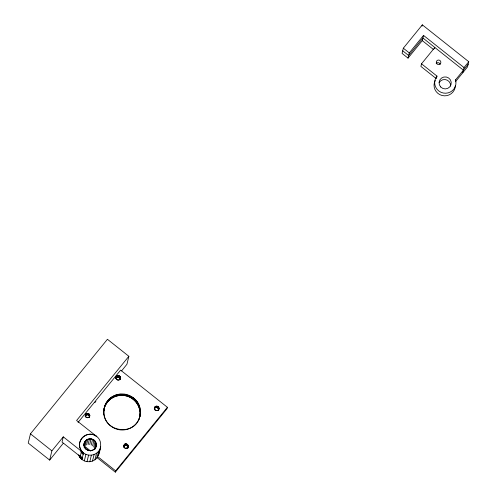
<?xml version="1.0" encoding="UTF-8"?>
<svg xmlns="http://www.w3.org/2000/svg" width="497" height="497" viewBox="0 0 497 497"><rect width="100%" height="100%" fill="white"/><g stroke="black" fill="none" stroke-linecap="round" stroke-linejoin="round"><path stroke-width="0.75" d="M84.155 443.809C82.651 452.444 97.362 452.86 96.232 444.119C95.455 436.453 83.502 437.695 83.8 445.262M89.74 415.337L89.417 417.207C91.485 414.169 86.08 411.628 85.366 415.225C84.85 417.977 89.385 418.691 89.727 415.908M100.717 446.393L98.375 455.581C100.431 449.468 102.954 441.268 96.828 436.577L76.588 420.505L128.86 356.299L107.427 339.283L30.454 433.838L28.236 443.069L49.669 460.085L63.181 443.38M103.656 414.492C102.662 383.367 149.467 390.698 138.75 419.971M104.047 409.161C100.344 432.247 136.75 438 140.191 414.802M120.51 377.627L120.187 379.509C122.287 376.372 116.702 373.806 115.981 377.509C115.447 380.354 120.15 381.093 120.498 378.211M128.021 446.989L127.71 448.288L128.195 445.877C121.908 438.106 123.778 454.761 128.195 445.877M139.881 416.101L140.284 410.1M158.965 408.161L158.642 410.05C160.736 406.913 155.157 404.347 154.437 408.043C153.902 410.895 158.599 411.634 158.953 408.751M49.669 460.085L51.881 450.86L63.287 436.851L83.527 452.922C88.69 457.178 97.3 455.221 99.947 449.027M63.287 436.851L62.038 442.05L82.278 458.122A10.673 10.505 13.5 0 1 79.737 455.215M85.521 414.678L85.211 415.977C86.012 413.982 89.267 414.498 89.429 416.635M85.509 415.498L85.819 414.194M85.925 415.107L86.236 413.802M86.428 414.833L86.739 413.535M86.987 414.703L87.298 413.398M87.565 414.715L87.876 413.417M88.118 414.877L88.429 413.579M88.609 415.175L88.926 413.877M89.013 415.585L89.323 414.287M89.292 416.082L89.603 414.784M78.638 454.972A10.673 10.505 13.5 0 0 81.949 459.47L80.023 457.482L81.595 450.928C74.016 441.584 87.932 428.712 96.828 436.577A10.673 10.505 13.5 0 0 81.843 438.13A10.673 10.505 13.5 0 0 83.527 452.922L81.949 459.47C86.726 463.378 94.772 462.142 97.735 456.619M83.72 445.946L84.596 442.305M84.192 446.064L85.416 440.969M85.161 445.71L86.559 439.888M86.553 444.964L87.957 439.137M88.099 444.598L89.497 438.776M84.335 460.905L85.906 454.357M89.69 444.641L91.088 438.814M87.012 461.688L88.584 455.134M91.218 445.082L92.616 439.261M92.579 445.902L93.976 440.081M89.795 461.756L91.367 455.209M93.684 447.039L95.082 441.218M94.455 448.418L95.853 442.597M103.736 410.46L105.37 404.651M95.008 449.22L96.232 444.119M92.498 461.117L94.07 454.569M95.505 448.605L96.201 445.691M105.06 405.95L107.52 401.936L107.837 400.638M94.933 459.806L96.505 453.258M107.52 401.936L110.961 398.7L111.272 397.395M116.149 376.943L115.838 378.242C116.658 376.173 120.038 376.707 120.199 378.925M96.94 457.917L98.512 451.369M116.143 377.739L116.453 376.44M116.571 377.335L116.888 376.036M117.093 377.055L117.41 375.757M117.677 376.919L117.988 375.62M118.274 376.931L118.584 375.633M118.845 377.099L119.156 375.8M119.355 377.409L119.665 376.111M110.961 398.7L115.136 396.451L115.453 395.152M119.771 377.832L120.081 376.533M120.057 378.354L120.367 377.049M128.86 356.299L126.946 364.258L121.591 370.899M115.136 396.451L119.771 395.351L120.081 394.053M119.771 395.351L124.542 395.475L124.853 394.177M139.974 411.398C139.141 405.049 134.935 399.476 129.127 396.811L129.437 395.513M97.095 457.656L115.341 472.15L115.658 470.852L167.396 407.291L120.609 370.135L78.048 422.419M133.215 399.271L133.525 397.973M123.977 445.219L123.505 447.064C123.79 444.616 127.704 444.734 127.878 447.176M123.964 446.033L124.275 444.734M124.38 445.641L124.691 444.343M124.884 445.374L125.194 444.069M125.443 445.237L125.753 443.939M126.014 445.256L126.331 443.951M136.52 402.688L136.83 401.39M126.573 445.418L126.884 444.113M127.064 445.71L127.375 444.411M127.462 446.126L127.779 444.827M127.741 446.623L128.052 445.324M127.872 447.747L128.183 446.443M138.825 406.826L139.141 405.521M154.598 407.484L154.287 408.782C155.114 406.714 158.487 407.248 158.655 409.46M154.598 408.279L154.909 406.981M155.027 407.875L155.337 406.577M155.549 407.596L155.859 406.291M156.126 407.459L156.437 406.155M156.723 407.472L157.033 406.173M157.294 407.639L157.611 406.341M157.81 407.944L158.121 406.645M158.22 408.372L158.531 407.074M158.512 408.888L158.823 407.59M167.396 407.291L167.085 408.59L115.341 472.15M455.376 81.831L467.515 66.921L468.764 61.721L422.332 24.85L403.328 48.197L402.079 53.396L408.031 58.124L422.282 40.611L423.531 35.411L464.012 67.561L462.763 72.761M408.031 58.124L409.279 52.924L423.531 35.411M422.021 26.148L422.332 24.85M434.502 48.768L434.813 47.47L421.512 63.809L420.884 66.412L436.36 78.7M436.521 78.054L436.987 76.103L421.512 63.809M455.5 79.961L468.137 64.324M85.086 416.2L86.062 414.989M115.751 378.149L116.727 376.937M94.915 402.613L95.89 401.414M115.403 377.447L116.397 376.229M464.012 67.561L468.764 61.721M124.542 395.475L129.127 396.811M463.384 70.158L422.91 38.014L408.652 55.527L402.7 50.8M422.282 40.611L433.595 49.594M403.328 48.197L409.279 52.924M83.453 445.275L90.746 451.065M96.822 455.892L115.658 470.852M84.068 447.306L88.205 450.599M30.454 433.838L51.881 450.86M81.595 450.928L83.527 452.922M81.284 452.233L83.21 454.221A10.673 10.505 13.5 0 1 80.676 451.319M80.346 456.128L82.278 458.122M78.675 455.066L80.023 457.482M115.758 378.441A2.286 2.249 13.5 0 1 120.199 379.404M154.331 408.683A2.286 2.249 13.5 0 1 158.599 410.261M85.254 415.883A2.212 2.174 13.5 0 1 89.41 417.256M103.624 411.311A18.296 18.01 13.5 0 1 124.971 395.55A18.296 18.01 13.5 0 1 139.539 417.784M123.511 447.014A2.212 2.174 13.5 0 1 126.226 445.293A2.212 2.174 13.5 0 1 127.785 448.095M84.347 446.977A6.101 6.001 13.5 0 1 84.67 446.685M455.538 79.8A10.673 10.505 13.5 0 1 443.281 93.026A10.673 10.505 13.5 0 1 436.987 76.103M455.351 85.689A10.673 10.505 13.5 0 1 441.988 95.474A10.673 10.505 13.5 0 1 435.266 80.346M439.168 82.639A6.101 6.001 13.5 0 1 450.611 86.118M436.173 63.467A2.286 2.249 13.5 0 1 440.193 64.424M124.467 447.66A2.212 2.174 13.5 0 0 128.139 446.648A2.212 2.174 13.5 0 0 125.393 444.007A2.212 2.174 13.5 0 0 124.467 447.66M109.408 424.848A18.296 18.01 13.5 0 0 139.85 416.48A18.296 18.01 13.5 0 0 117.099 394.612A18.296 18.01 13.5 0 0 109.408 424.848M86.012 417.12A2.212 2.174 13.5 0 0 89.69 416.107A2.212 2.174 13.5 0 0 86.938 413.467A2.212 2.174 13.5 0 0 86.012 417.12M85.938 449.039A6.101 6.001 13.5 0 0 96.089 446.25A6.101 6.001 13.5 0 0 88.503 438.963A6.101 6.001 13.5 0 0 85.938 449.039M116.652 379.466A2.286 2.249 13.5 0 0 120.46 378.422A2.286 2.249 13.5 0 0 117.615 375.689A2.286 2.249 13.5 0 0 116.652 379.466M155.107 410.006A2.286 2.249 13.5 0 0 158.91 408.963A2.286 2.249 13.5 0 0 156.064 406.229A2.286 2.249 13.5 0 0 155.107 410.006M440.709 86.975A6.101 6.001 13.5 0 0 450.996 84.707A6.101 6.001 13.5 0 0 443.796 77.041A6.101 6.001 13.5 0 0 440.709 86.975M436.913 63.815A2.286 2.249 13.5 0 0 440.764 62.964A2.286 2.249 13.5 0 0 438.068 60.087A2.286 2.249 13.5 0 0 436.913 63.815"/></g></svg>
